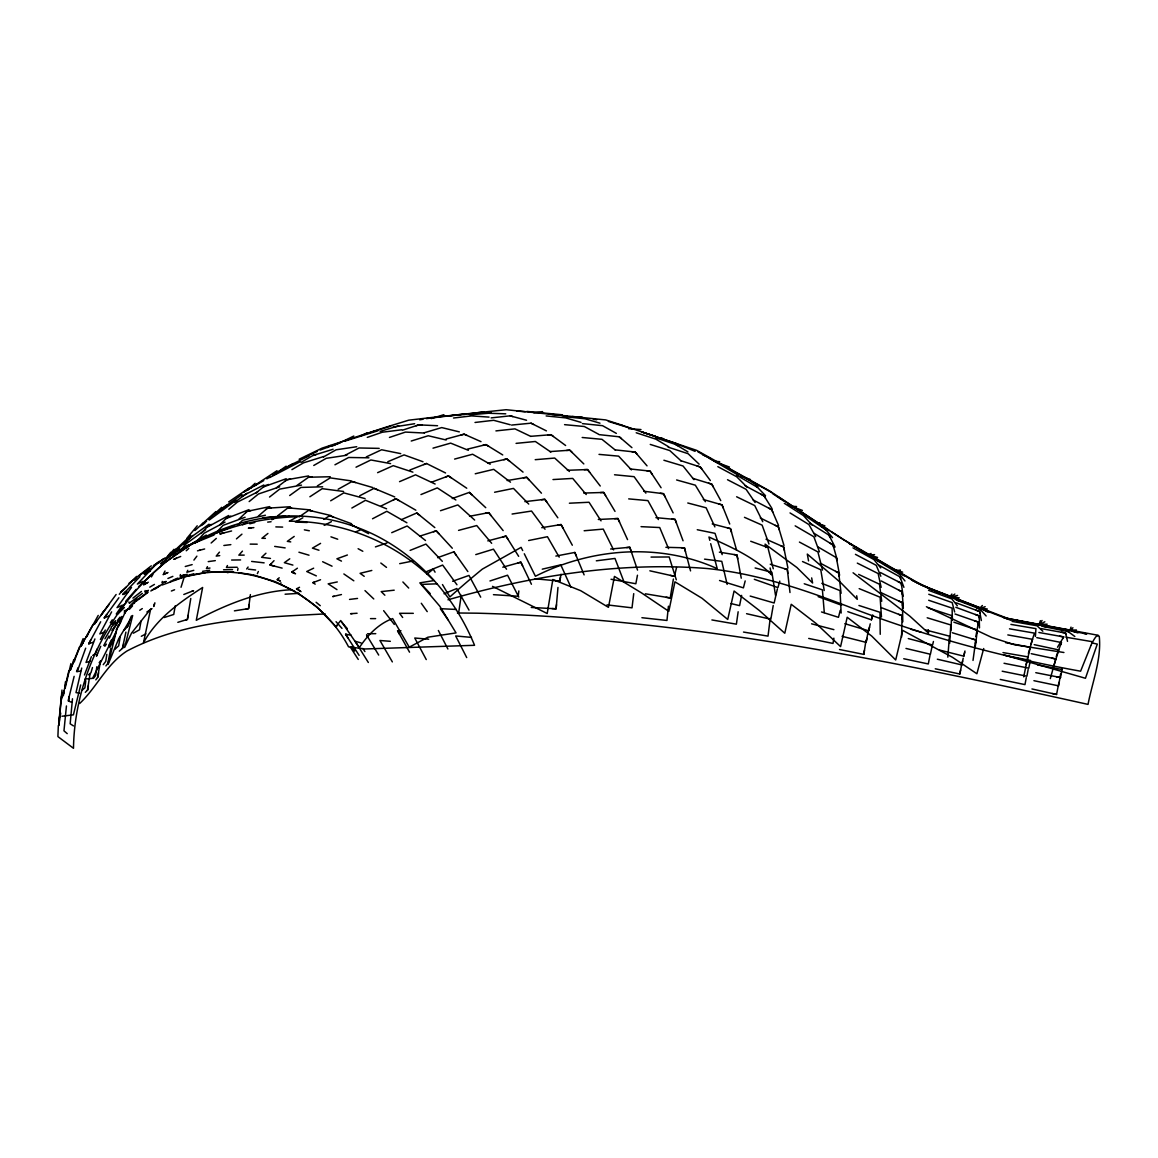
<?xml version="1.0" encoding="UTF-8"?>
<svg xmlns="http://www.w3.org/2000/svg" width="1158" height="1158" viewBox="0 0 1158 1158"><rect width="100%" height="100%" fill="white"/><g stroke="black" fill="none" stroke-linecap="round" stroke-linejoin="round"><path stroke-width="1.5" d="M58.971 722.563L59.376 716.889M58.971 721.289L61.417 696.016M901.561 637.132L902.096 615.651L881.122 607.574M59.666 716.628L61.982 690.052M901.995 619.226L902.096 615.651L898.622 614.319M187.278 574.325L180.344 575.96M58.334 725.516L57.9 736.589L73.49 748.285C75.125 632.456 169.111 518.277 289.022 515.918M180.33 576.25L180.402 574.571M950.892 630.864L951.659 615.578L928.108 607.849M949.661 643.37L950.79 624.973L927.196 617.779M1035.382 636.466L1035.947 628.635L1010.905 624.394M947.809 657.151L949.459 636.162L925.734 629.995M557.968 587.439L556.115 608.79L551.99 608.572M556.477 604.664L556.115 608.79L531.276 607.458M72.476 698.781L70.16 723.779L73.475 725.921M64.891 687.172L65.427 681.801M67.222 733.636L63.965 730.843L66.44 705.96M668.427 606.199L666.965 620.456L641.908 617.706M518.827 590.942L518.248 596.254L493.453 594.676M59.405 719.552L58.754 725.574L60.694 713.082M633.73 593.649L632.022 607.834L606.98 604.867M770.215 618.343L768.029 636.118L743.508 632.065M85.779 680.745L84.881 687.866L82.319 690.067M975.108 647.988L977.366 630.169L953.888 622.179M976.976 633.151L977.366 630.169L973.473 628.852M88.399 685.724L87.849 689.864L85.316 692.325M250.403 594.59L248.55 608.601L246.205 608.978M96.838 666.747L95.607 675.621L93.378 678.443M973.01 660.422L975.832 639.969L952.267 632.731M90.078 673.855L87.429 690.269M249.115 604.534L248.55 608.601L234.408 610.859M738.153 611.771L736.387 624.176L711.895 619.95M975.354 643.385L975.832 639.969L971.924 638.782M458.669 612.915L461.217 595.241M98.575 672.841L97.967 676.967L95.81 679.862M106.825 654.357L105.74 661.421L103.236 664.678M100.181 662.781L97.605 677.444M839.507 649.508L863.81 654.386L866.01 640.273M63.487 695.234L64.037 691.673L61.258 699.968M863.81 654.386L864.461 650.289M190.781 598.498L187.393 619.443L185.816 619.921M108.982 658.67L108.302 662.767L105.899 665.937M1060.569 674.043L1058.615 685.854L1033.92 680.687M188.074 615.39L187.393 619.443L177.825 622.324M833.89 638.159L833.007 643.443L808.718 638.434M666.082 597.253L670.207 597.948L673.391 579.043M120.157 637.074L118.666 645.846L114.874 649.32M560.964 574.267L559.806 581.099L555.695 580.723M175.249 605.764L173.743 614.449L164.219 617.518M560.486 577.147L559.806 581.099L535.083 578.797M110.748 648.668L107.897 663.302M773.226 605.518L770.837 619.255L746.563 613.697M123.718 643.805L122.98 647.872L119.288 651.158M141.03 621.079L139.467 629.807L133.315 633.209M1035.788 672.682L1060.54 677.531L1062.089 668.875M237.622 570.431L237.998 568.375M975.847 636.553L978.496 622.135L955.032 613.986M1028.174 669.454L1026.914 676.214L1002.191 671.22M125.918 632.123L122.372 648.422M978.047 624.538L978.496 622.135L974.602 620.775M842.054 636.321L866.126 642.357L868.37 630.43M1026.277 677.618L1024.975 684.61L1000.28 679.442M866.126 642.357L866.879 638.391M637.465 575.222L635.843 583.748L611.033 579.261M930.019 655.196L928.311 663.954L903.747 658.743M741.612 595.386L739.586 605.634L730.93 603.55M1031.937 688.952L1056.559 694.453L1058.962 682.308M935.259 668.774L959.808 674.014L961.893 663.548M959.808 674.014L960.619 669.946M1030.186 661.218L1028.796 668.152L1004.044 663.273M1023.715 676.851L1027.841 656.861L1003.002 652.591M937.329 659.206L961.791 664.909L963.21 658.178M932.219 645.788L930.41 654.256L905.99 648.437M961.791 664.909L962.616 660.986M939.456 650.014L963.803 656.181L964.961 650.984M963.803 656.181L964.643 652.432M844.833 623.684L868.674 630.792L870.251 623.829M868.674 630.792L869.542 627.028M777.365 589.002L774.152 603L750.181 596.066M81.726 668.05L75.994 692.614L79.584 693.077M670.395 575.381L674.477 576.293L676.533 567.55M933.435 641.503L932.595 644.977L908.306 638.565M69.133 696.769L68.713 701.082M80.698 684.943L73.417 714.833L61.939 716.252M70.927 663.577L65.138 688.33M74.141 676.344L68.148 700.836L71.535 702.298M1026.147 664.518L1030.388 647.293L1005.622 642.661M63.676 691.196L62.691 695.365M840.23 610.367L838.479 617.315L821.514 611.974M68.858 670.815L62.85 695.871M71.955 666.574L73.736 659.597M745.187 580.911L743.422 587.859L719.538 580.491M983.707 648.523L976.889 673.753L952.527 657.353L902.719 630.401L895.699 659.988L871.699 636.06L847.193 617.257L840.578 646.613L816.216 623.569L791.218 604.288L784.791 633.252L759.431 610.57L734.085 591.014L727.745 619.443L702.023 598.266L674.94 581.823L668.803 611.323L641.59 592.939L614.449 576.423L608.442 607.328L580.723 590.71L552.844 579.492L547.213 613.508L492.526 586.368M847.815 611.67L871.395 619.819L872.727 614.941M871.395 619.819L872.35 616.302M1050.306 678.602L1055.806 658.974L1031.228 653.677M779.797 581.113L777.93 587.613L754.307 579.304M88.486 674.839L90.961 672.711L92.466 667.544M1028.362 653.43L1032.603 639.346L1007.822 634.917M111.443 639.983L108.664 645.846M113.629 639.853L109.807 647.568M181.024 587.28L184.122 577.364M1053.462 666.907L1058.788 649.928L1034.21 644.644M1070.064 630.126L1071.02 627.115M118.362 625.175L111.964 644.427M129.262 622.179L128.002 626.073L124.036 630.256M1030.982 643.891L1034.47 633.136L1009.501 628.823M153.681 606.503L154.521 603.94M153.811 606.141L154.882 602.811M1038.885 625.19L1040.362 620.688M131.332 616.042L127.337 626.768M1056.27 656.47L1061.437 642.545L1036.772 637.638M1060.583 644.847L1061.437 642.545M94.913 638.941L86.039 662.448L90.237 661.319M84.476 674.969L91.395 656.702M78.064 667.732L76.558 671.626L80.582 671.133M85.678 648.176L77.224 671.539M83.144 638.608L73.88 662.043L74.691 660.784M71.637 666.386L70.624 669.816M79.54 646.888L70.175 670.192M82.71 643.66L84.737 638.651M97.156 648.943L95.072 653.894L92.741 655.414M97.533 653.604L96.447 656.152L100.746 646.294M108.895 636.031L103.771 645.513M119.607 621.325L121.793 616.49M109.359 638.159L114.497 626.796M1090.836 645.73L1080.602 671.191C1004.84 657.628 930.323 637.624 858.281 610.498C809.587 591.434 759.822 573.919 707.495 568.549C619.921 561.456 532.072 575.787 448.001 599.801M143.91 584.356L148.296 582.242M120.722 621.875L116.162 629.894M145.242 581.475L143.65 584.935L147.24 582.836M257.365 573.644L258.364 571.487M125.73 611.221L118.536 626.319M280.366 584.153L280.989 582.821M187.784 570.315L186.872 572.255L193.806 570.329M100.399 639.448L105.306 630.039M207.441 566.653L206.428 568.564L209.989 568.042M111.617 611.858L99.834 633.918L104.553 632.022M90.7 640.128L88.732 643.79L93.364 642.14M100.674 621.774L88.732 643.79L89.499 643.515M163.727 573.413L165.015 571.024M227.446 565.524L226.403 567.434L237.202 567.246M98.227 615.405L86.112 637.421L87.661 634.989M82.768 642.835L80.742 646.497L81.842 644.963M93.045 624.524L80.915 646.236M114.324 627.289L118.84 619.617M104.915 638.84L111.284 628.041M112.514 630.676L117.103 623.699M1057.515 647.235L1063.71 636.914L1059.584 636.176M151.351 576.945L152.943 574.325M1062.682 638.623L1063.71 636.914L1038.9 632.485M117.754 622.686L120.504 618.126M1039.363 624.886L1042.055 620.471M296.882 592.375L317.017 607.024L335.863 626.608L340.727 620.543L359.327 647.597C367.448 635.395 378.521 623.713 392.634 618.589L409.266 647.177L427.91 637.204L456.035 632.905L439.722 606.112L419.818 582.865L433.83 580.592C395.877 542.552 343 521.042 289.312 521.216L297.317 516.758C257.206 517.785 217.661 528.873 182.935 549.008L189.159 545.881L164.508 562.788L138.569 586.686M124.688 613.161L126.251 610.787M110.285 622.743L112.283 619.834M116.263 614.001L122.256 605.258M134.111 603.419L135.573 601.335M950.009 596.717L951.89 594.054M103.54 611.525L101.311 614.681L116.118 594.503M109.286 604.187L94.58 623.916M131.505 587.439L117.03 607.617L122.126 605.417M106.666 614.536L104.249 617.894L109.243 615.868M104.828 646.28L106.391 644.109M118.883 597.745L104.249 617.894L105.074 617.547M246.668 568.983L248.087 567.044M99.154 662.723L100.659 660.682M94.276 624.336L96.751 620.977M193.922 560.081L196.889 556.158M112.022 630.328L113.556 628.302M115.771 620.63L111.761 624.452M111.211 627.202L115.988 622.338M117.827 619.964L120.027 617.127M124.427 613.118L126.598 610.295M119.303 594.271L122.241 590.58M165.333 559.01L170.762 552.323M219.455 552.134L216.213 556.101L219.745 555.623M186.843 538.369L197.222 525.819M167.418 557.215L174.004 549.297M200.899 525.775L203.2 523.011M167.534 558.185L176.117 548.964M125.744 601.277L136.239 589.335M172.281 552.742L190.708 535.503M180.648 550.05L186.424 543.522L205.69 529.655M242.456 551.121L238.852 555.145L244.193 555.116M183.514 544.636L192.908 535.474M188.682 538.875L209.048 524.183M197.989 540.077L204.228 533.158L225.043 522.113M129.291 609.412L132.519 605.909M979.972 608.095L982.375 605.504M201.116 533.462L207.832 526.224L211.277 524.429M79.656 703.514C96.91 687.172 106.55 664.127 127.018 650.984C187.553 619.183 258.292 617.518 325.166 613.899M206.717 527.426L228.633 515.527M216.228 532.666L223.089 525.356L245.105 517.25M154.246 566.219L137.353 584.081L143.027 581.345M274.026 560.675L269.973 564.959L274.012 566.016M270.654 564.25L269.973 564.959L282.132 568.115M125.701 591.492L122.878 594.459L128.191 592.158M139.973 576.641L122.878 594.459L123.747 594.068M121.778 591.724L136.586 576.409M219.745 524.936L227.142 517.38L230.775 516.077M122.734 605.967L126.512 602.117M225.911 518.639L249.042 509.621M129.464 606.401L137.049 598.729M118.058 613.827L124.413 607.443M124.398 612.379L127.669 609.224M237.52 525.312L242.63 520.217L265.399 515.238M124.731 612.162L133.619 603.304M1069.746 630.878L1072.945 627.766M238.924 519.146L247.117 511.358L250.881 510.562M172.585 553.886L187.48 539.773M245.757 512.647L247.117 511.358L269.814 506.611M265.935 553.235L261.621 557.302L270.465 558.446M279.208 577.77L277.109 579.738L279.686 580.809M277.457 579.42L280.439 581.113M170.356 581.692L171.21 580.896M215.88 511.575L194.935 530.523M247.566 490.254L255.122 483.277M202.071 525.11L206.631 521.143M208.686 519.276L221.743 507.305M186.25 550.759L188.783 548.443M211.132 543.015L216.3 538.412M121.011 591.68L126.222 587.106M134.038 580.245L136.644 577.958M139.25 575.671L149.093 568.549M258.335 516.106L267.44 508.188L271.233 507.942M265.92 509.491L267.44 508.188L290.34 506.726M236.449 538.861L241.935 534.156M203.417 523.981L204.763 522.866M209.178 520.087L236.189 500.213M228.806 509.274L237.448 502.065L257.669 491.918M214.795 514.528L226.461 505.25M221.945 508.579L242.094 494.567M426.984 574.223L433.222 569.07L435.075 572.168M234.64 502.326L247.03 493.236M242.196 496.116L263.807 484.985M249.158 501.573L258.422 493.988L279.671 486.823M267.918 533.447L261.925 538.296L265.399 538.354M255.498 493.351L265.124 485.607L268.627 484.464M179.374 548.66L160.426 563.816L166.955 560.414M263.532 486.896L286.229 478.717M147.471 571.444L144.301 573.963L150.468 570.923M163.466 558.865L144.301 573.963L145.315 573.456M129.001 583.299L151.307 565.842M153.638 565.77L159.182 561.427M269.539 497.043L279.657 489.125L301.471 485.115M132.924 598.093L141.435 591.449M147.992 591.955L138.41 599.135M277.775 515.701L287.98 507.826L291.7 508.174M129.435 603.086L142.391 593.417M276.458 487.735L286.923 479.73L290.513 479.094M136.051 601.291L147.717 592.563M285.186 481.062L286.923 479.73L308.621 475.924M951.022 596.935L954.843 594.04M153.913 589.35L162.511 584.182M155.606 588.669L158.27 586.715M289.674 495.537L300.877 487.431L322.662 486.809M289.761 558.793L284.361 562.687L292.902 565.09M294.204 536.429L287.329 541.351L290.73 541.901M327.439 447.509L330.247 445.526M297.056 485.361L308.593 477.226L312.197 477.139M297.403 568.202L291.744 572.124L295.536 573.775M286.185 466.182L272.883 475.402L277.529 472.754M150.815 590.985L155.91 587.844M292.67 571.473L291.744 572.124L295.001 573.528M299.01 516.975L308.766 510.258L330.768 515.513M277.037 470.698L254.355 485.651M228.647 501.935L249.216 487.909M152.06 590.117L160.079 585.441M153.435 565.654L165.015 557.939M146.892 612.003L151.988 608.63M309.881 496.768L322.199 488.676L343.593 491.47M139.742 610.252L142.304 608.587M323.849 519.377L329.712 515.672L351.525 523.706M317.364 485.911L330.218 477.878L351.207 480.888M330.667 500.792L343.81 492.874L365.06 498.62M206.298 535.068L185.656 547.242L192.691 543.609M291.917 469.627L303.526 462.824L323.849 456.484M171.5 554.812L168.055 556.824L175.09 553.249M149.787 587.149L154.434 584.414M147.674 590.71L145.228 591.854M320.578 543.377L312.443 548.139L318.957 550.238M269.742 477.545L300.226 461.695M188.87 544.709L168.055 556.824L169.213 556.231M148.369 590.319L145.257 592.129L145.068 590.537M251.474 487.489L243.817 491.933L263.734 480.599M254.528 485.723L257.583 483.943M301.123 462.36L312.993 455.47L333.099 449.246M288.255 466.182L309.229 455.803M278.673 471.697L293.321 463.547M313.76 465.473L326.252 458.322L346.893 455.224M302.875 517.785L295.362 522.055L307.174 522.49M266.803 478.862L269.872 477.11M248.145 489.168L251.243 487.417M323.473 456.961L336.153 449.782L356.736 446.727M271.869 519.739L274.663 518.162M351.858 508.029L365.523 500.285L386.584 508.811M338.15 489.241L352.032 481.511L372.702 487.532M1039.305 624.799L1044.82 621.774M231.586 530.972L220.049 533.881L221.178 533.273M242.644 524.835L246.755 522.62M334.952 464.792L348.645 457.482L368.91 457.815M141.305 636.292L145.894 633.875M345.113 455.282L359.038 447.972L379.187 448.378M372.529 518.77L386.83 511.286L406.892 522.779M359.718 495.783L374.063 488.329L394.777 496.97M335.863 626.608L336.906 626.073M299.531 587.28L296.434 588.886L300.009 591.043M219.34 531.102L212.377 534.692L234.394 525.631M296.94 588.626L301.051 591.651M194.703 542.798L193.516 543.406L214.042 535.025M324.182 525.385L331.42 521.665M200.609 539.787L193.516 543.406L197.178 541.901M360.645 436.074L367.043 432.831M393.416 499.923L395.862 498.722L415.838 510.2M124.21 610.932L125.672 610.223M381.141 505.93L395.862 498.722L399.177 500.632M337.152 444.136L353.812 436.03M356.027 467.195L370.878 459.972L390.593 463.605M299.126 459.234L322.112 448.117L385.686 427.273L408.731 420.18L432.079 417.459L506.147 409.715L605.721 419.92L622.049 425.16M313.659 568.173L306.74 571.516L316.337 575.888M366.261 456.918L381.59 449.767L400.74 453.632M868.109 554.827L871.062 553.452M305.205 457.005L317.205 451.446M377.609 472.667L393.228 465.661L412.899 472.146M401.392 519.653L416.793 512.965L434.815 527.585M391.722 532.68L407.153 525.993L425.493 540.511M399.539 481.656L415.548 474.823L435.133 484.03M172.86 580.201L177.825 578.088M167.896 578.479L172.86 576.38M166.159 581.417L162.308 582.778M165.637 581.649L162.308 583.039L162.294 581.403M166.897 572.993L163.075 574.6L168.011 572.544M387.8 461.709L404.07 454.906L422.974 461.738M173.859 559.271L176.378 558.243M444.064 593.764L456.788 588.525L469.004 610.121M174.236 559.126L180.706 556.462M420.962 494.567L437.29 487.88L455.861 499.995M355.492 531.942L359.964 530.132M426.824 571.473L442.646 565.075L456.947 584.761M410.12 550.383L425.927 544.072L442.342 561.355M191.939 591.304L193.545 590.667L183.804 594.488M409.845 470.047L426.491 463.504L445.569 472.971M423.727 464.59L426.491 463.504M171.37 591.014L174.583 589.769M315.193 584.139L312.877 582.662L320.534 579.738M312.877 582.662L314.151 582.184M320.201 450.057L341.378 442.153M431.5 482.206L448.45 475.924L451.475 477.964M445.627 476.966L448.45 475.924L466.746 488.227M162.496 584.891L182.674 577.466M347.4 555L336.906 558.793L341.465 561.109M437.623 557.664L453.849 551.83L467.861 571.589M452.242 498.519L469.352 492.396L472.073 494.929M452.633 581.244L468.976 575.439L480.7 597.166M980.667 608.268L985.183 606.691M367.289 437.391L382.285 432.224L401.696 429.792M392.953 427.099L414.665 423.712M375.424 546.894L386.96 543.001M344.519 441.256L377.971 430.747M380.142 431.384L398.685 425.826M389.45 437.435L405.459 432.079L424.277 433.034M440.503 510.707L457.859 504.917L474.65 520.058M369.72 432.672L390.825 426.086M416.098 425.753L418.805 424.87L437.565 425.724M489.964 580.969L507.566 575.208L518.784 597.079M402.492 430.168L418.805 424.87L421.917 425.015M433.526 531.725L436.291 530.842L452.3 548.241M419.616 536.197L436.291 530.842L438.94 533.722M330.942 446.351L335.646 444.875M312.993 455.47L316.337 454.443M411.235 441.024L428.243 435.755L446.177 439.997M431.254 418.574L443.89 414.665M475.764 554.61L493.453 549.167L506.524 569.215M372.181 431.862L375.279 430.921M424.306 432.745L441.719 427.577L459.321 431.876M433.005 448.16L450.65 443.123L468.339 450.303M188.508 575.251L193.704 573.789M174.511 580.057C238.823 556.39 316.713 585.962 348.544 646.815L364.973 648.972L474.548 645.296C454.964 597.398 418.993 556.014 371.95 533.621A231.918 207.716 -77.3 0 0 289.022 515.961M181.676 575.873L184.354 575.121M502.804 567.203L520.854 562.18L522.605 565.842M517.858 563.005L520.854 562.18L531.435 584.254M185.266 566.494L192.156 564.612M1097.191 635.67L1099.26 636.278C1101.62 659.278 1092.312 682.004 1088.028 704.397C886.941 659.64 683.756 618.633 477.139 613.19L457.424 612.987M446.004 439.056L464.126 434.178L466.92 435.408M461.116 434.988L464.126 434.178L481.004 441.647M454.602 459.075L472.594 454.24L490.196 464.228M458.554 530.393L476.734 525.558L491.672 543.319M197.497 550.832L200.117 550.137M487.808 540.887L505.988 536.111L508.087 539.469M199.567 550.282L204.648 548.964M502.977 536.907L505.988 536.111L518.654 556.332M85.07 679.08L92.582 678.342L116.205 631.631L108.099 664.446L118.738 638.68L132.678 615.491L124.601 647.496L131.549 633.093L150.67 609.007L143.476 642.82C156.779 618.343 179.794 602.218 202.636 587.482L196.281 620.297C225.593 604.794 258.104 591.231 291.613 589.74M249.795 523.792L254.746 522.533M220.049 533.881L223.87 532.912M467.383 449.174L485.926 444.614L488.719 446.322M482.857 445.367L485.926 444.614L502.731 454.949M371.819 570.46L360.095 573.326L364.22 576.322M475.243 473.781L493.699 469.337L510.475 482.177M950.602 597.108L957.594 595.444M542.262 569.171L560.776 564.843L570.807 587.034M341.451 594.546L332.722 596.587L334.17 596.254M488.054 463.186L506.9 458.973L509.578 461.145M503.773 459.668L506.9 458.973L523.04 472.117M337.296 581.938L328.177 583.849L336.964 589.625M494.596 492.251L513.486 488.401L528.728 504.063M528.641 540.525L547.444 536.719L559.198 557.128M399.698 563.656L413.059 560.979M184.354 576.843L205.313 572.674M227.33 572.66L232.599 571.632M555.854 556.072L574.831 552.438L576.38 556.144M469.526 516.28L488.676 512.647L491.079 515.628M485.491 513.255L488.676 512.647L503.151 530.61M419.732 419.833L423.032 419.225M426.332 418.617L466.848 413.696M507.103 480.556L526.687 477.284L529.148 479.919M523.445 477.82L526.687 477.284L541.452 493.192M541.756 527.686L561.051 524.56L562.933 527.961M557.852 525.066L561.051 524.56L572.313 545.215M512.082 514.036L531.536 511.054L545.042 529.235M895.148 570.836L900.388 570.04M202.563 571.328L209.699 570.286M533.809 412.813L542.566 411.597M208.223 561.616L215.316 560.631M468.382 413.942L483.87 411.843M596.327 560.819L614.985 558.446L623.655 580.969M349.542 599.424L357.533 598.44M223.87 545.49L230.833 544.636M453.516 418.024L471.538 415.896L489.052 417.112M524.892 501.646L544.868 499.315L547.025 502.369M475.026 422.467L493.655 420.296L510.244 424.754M541.553 499.691L544.868 499.315L557.838 517.8M485.448 413.145L505.742 413.826M248.362 528.222L250.996 527.932M470.032 414.81L491.368 413.001M491.137 417.893L510.128 415.838L526.543 420.253M267.686 522.113L271.073 521.737M248.753 528.178L253.848 527.628M394.198 590.189L381.214 591.608L384.861 595.226M495.928 430.906L514.977 428.865L530.856 436.45M463.634 414.492L466.66 414.173L448.349 415.968M511.575 425.073L531.015 423.177L533.577 424.45M516.077 443.369L535.358 441.488L550.846 452.069M610.671 549.008L629.793 547.285L631.096 551.049M626.623 547.56L629.793 547.285L637.537 570.098M584.153 530.755L603.246 529.105L613.595 549.891M535.213 459.683L554.696 458.061L569.432 471.494M531.16 436.291L550.947 434.699L553.379 436.479M547.662 434.959L550.947 434.699L565.625 445.497M357.084 613.248L350.57 613.726L352.191 613.61M549.978 451.577L569.823 450.216L572.153 452.474M262.548 517.771L285.49 516.193M566.537 450.433L569.823 450.216L583.82 463.924M868.442 555.015L874.565 554.639M285.1 594.213L298.981 593.345M552.988 479.557L572.718 478.413L586.223 494.538M816.781 523.011L819.821 522.851M569.389 503.209L589.031 502.254L601.031 520.868M598.31 519.464L617.894 518.538L619.516 522.012M1065.678 629.778L1069.746 630.227M614.652 518.683L617.894 518.538L627.549 539.614M1068.429 630.285L1076.419 629.981M567.377 470.293L587.526 469.555L589.654 472.261M207.065 572.327L233.641 571.98M436.884 583.835L421.555 584.399L430.211 593.62M584.182 469.67L587.526 469.555L600.235 485.998M583.719 493.062L603.694 492.454L605.591 495.581M600.38 492.555L603.694 492.454L615.014 511.387M308.593 477.226L330.276 476.749M223.537 569.765L232.526 569.577M1047.194 624.191L1037.988 624.379L1013.25 619.646M367.477 633.773L375.757 633.658M231.629 560.038L240.589 559.936M651.042 557.085L669.179 556.969L676.301 579.811M400.929 630.705L397.585 630.719L399.553 634.294M399.799 630.719L397.585 630.719L409.541 652.171M370.502 618.618L375.626 618.618M413.305 613.335L399.582 613.306L402.666 617.475M250.171 544.115L257.206 544.188M665.893 547.314L684.45 547.806L685.493 551.613M681.382 547.72L684.45 547.806L690.544 570.894M275.836 526.89L282.668 527.093M791.45 506.307L796.559 506.524M641.054 526.658L659.713 527.541L668.557 548.646M456.209 609.441L440.344 608.688L448.103 619.877M657.787 437.97L662.666 438.26M572.081 416.533L582.257 417.169M714.515 461.318L719.683 461.68M562.368 414.796L526.89 411.423M628.548 428.663L640.982 429.56M516.83 411.076L525.254 411.741M390.333 641.315L379.94 640.49L392.345 661.898M428.692 639.202L414.752 638.015L426.26 659.582M599.019 454.385L618.618 456.136L631.443 469.887M628.693 498.881L647.93 500.618L658.366 519.58M582.184 437.492L601.957 439.316L615.434 450.158M655.92 517.655L675.085 519.421L676.431 522.938M471.494 637.392L455.673 635.959L466.703 657.585M564.568 424.653L584.312 426.506L598.585 434.236M287.98 507.826L310.373 509.911M671.915 519.117L675.085 519.421L683.061 540.786M546.142 415.939L565.726 417.893L581.026 422.381M614.536 474.766L634.092 476.676L645.875 493.134M565.003 416.692L585.022 418.776L599.974 423.191M582.387 423.611L602.551 425.681L616.346 433.381M630.241 468.976L650.043 471.103L651.896 473.854M599.048 434.626L619.284 436.812L621.383 438.607M615.13 449.869L635.163 452.04L637.132 454.312M631.834 451.678L635.163 452.04L647.033 465.863M646.772 470.741L650.043 471.103L661.088 487.75M551.917 414.492L556.955 415.056M561.977 415.635L567 416.2M248.463 569.186L255.614 569.997M251.633 561.427L264.125 562.86M643.805 491.253L663.52 493.699L665.126 496.854M660.248 493.279L663.52 493.699L673.116 512.878M704.556 559.155L721.781 561.355L727.166 584.399M980.117 608.037L978.684 607.834L987.296 609.007M593.287 419.297L596.631 419.761M608.355 421.411L632.355 428.836M274.678 546.402L285.143 547.908M238.91 572.747L251.243 574.542M959.273 597.919L950.197 596.544L928.586 588.076M1063.927 652.504L1014.524 644.76L991.61 637.378L926.4 606.72M719.379 552.163L736.995 555.029L737.733 558.851M734.085 554.552L736.995 555.029L741.25 578.189M1083.83 633.455L1086.87 633.947L1078.388 632.369M645.339 593.793L670.207 597.948M1066.026 637.218L1091.82 641.619M1012.135 621.412L1037.032 625.769L1042.822 631.24M351.192 635.235L345.605 634.251L347.834 637.769M1042.084 626.232L1068.226 631.66M1040.724 628.519L1065.534 633.006L1065.867 634.381M1061.423 632.254L1065.534 633.006L1067.517 641.358M346.517 634.41L345.605 634.251L359.11 655.37M1012.932 619.863L1037.713 624.408L1046.904 627.26M304.351 529.843L309.316 530.769M1063.739 629.084L1069.514 630.343M1043.054 625.262L1067.85 629.836L1077.91 632.89M1098.392 635.337L1007.981 618.517L922.159 585.34L843.328 539.556L769.636 490.949L696.653 450.361L621.672 425.116M1052.911 627.636L1056.313 628.258M1059.7 628.895L1063.102 629.532M1071.584 631.11L1074.986 631.747M1037.539 664.909L1062.335 669.57M1056.429 676.721L1060.54 677.531M1005.824 655.558L1030.562 660.48M697.261 529.727L715.022 533.346L722.172 554.639M1051.725 658.091L1055.806 658.974M1092.197 642.965L1097.292 644.094L1085.451 678.27L1004.247 654.979M1026.35 622.526L1003.407 617.388L1008.097 619.197M649.855 570.807L674.477 576.293M1052.463 693.541L1056.559 694.453M308.766 510.258L312.414 511.141M891.732 568.694L902.647 572.153M894.106 570.069L895.51 570.431M712.228 523.923L730.495 528.656L731.523 532.188M755.117 567.97L771.923 572.341L775.513 595.371M687.78 502.992L706.148 507.812L714.862 526.89M811.584 623.815L833.89 629.648M727.47 527.86L730.495 528.656L736.56 550.05M510.128 415.838L512.849 416.576M676.619 479.962L695.336 485.188L705.381 501.704M361.079 642.936L355.159 641.271L368.331 662.492M703.282 499.503L722.013 504.874L723.316 508.029M910.666 629.185L921.015 632.181M718.915 503.976L722.013 504.874L729.728 524.009M352.032 481.511L355.463 482.524M298.938 552.221L309.012 555.203M663.896 460.247L683.032 465.979L693.96 479.658M868.399 554.668L877.561 557.432M692.629 478.312L711.779 484.16L713.285 486.881M708.609 483.19L711.779 484.16L720.768 500.618M253.009 574.788L275.416 581.736L295.348 591.622M770.258 564.236L787.353 569.548L787.816 573.355M650.26 444.426L669.758 450.549L681.497 461.26M784.531 568.665L787.353 569.548L789.988 592.52M641.474 431.804L655.442 436.305M636.205 432.774L655.862 439.143L668.702 446.814M697.044 465.936L700.301 466.992L701.965 469.222M680.643 460.638L700.301 466.992L710.317 480.512M858.947 605.475L879.993 612.307L880.225 634.309M664.837 439.707L642.241 432.137M668.166 447.162L688.113 453.704L699.128 464.17M675.997 443.398L659.235 437.854M655.385 437.724L675.49 444.397L687.924 451.895M928.687 600.278L952.093 608.124L952.412 620.297M804.245 583.762L822.412 589.856L824.293 612.568M816.926 523.126L824.901 525.848M330.942 536.834L337.716 539.223M928.774 594.271L952.165 602.594L954.641 611.96M740.946 476.141L750.485 479.557M718.785 463.214L729.453 467.036M750.717 541.264L767.899 547.546L773.269 568.781M928.513 590.305L951.862 598.918L957.362 605.808M955.828 607.299L979.234 615.926L979.48 627.926M975.354 614.493L979.234 615.926L979.277 617.923M818.141 596.631L841.591 605.258M956.219 602.855L979.639 611.525L981.362 620.543M975.745 610.078L979.639 611.525L979.914 613.031M791.971 506.538L802.393 510.417M329.712 515.672L333.33 517.018M956.276 599.931L979.682 608.804L986.153 615.969M975.789 607.328L980.754 609.991M927.934 588.061L951.21 596.949L959.417 601.364M955.943 598.614L979.364 607.632L987.962 612.148M979.465 608.153L1011.209 620.413M955.234 598.758L977.005 607.197M674.636 443.036L695.133 451.345M821.804 583.314L840.057 590.638L841.142 613.045M859.178 588.64L880.123 597.224L881.47 617.011M374.063 488.329L377.494 489.762M766.046 539.208L783.662 546.967L784.4 550.441M744.464 517.322L762.123 525.139L768.97 544.028M780.753 545.664L783.662 546.967L787.932 568.086M940.035 593.258L911.505 579.984M802.508 561.529L820.776 569.75L824.221 590.522M702.834 454.877L710.534 458.394M898.955 601.103L902.429 602.739L902.791 621.832M858.599 574.368L879.487 584.24L881.716 601.234M881.542 592.882L902.429 602.739L902.473 605.923M322.633 561.717L332.057 566.19M736.618 496.768L754.726 505.568L762.746 521.693M911.766 579.984L931.683 589.712L917.122 582.981L895.583 570.315M760.314 517.988L778.408 526.876L779.348 529.944M775.411 525.385L778.408 526.876L783.995 545.519M857.311 563.121L878.155 573.557L881.137 587.338M531.015 423.177L546.417 430.892M880.413 572.515L901.286 583.256L903.153 596.254M897.826 581.475L901.286 583.256L901.59 585.427M368.606 533.635L350.483 524.313L353.986 526.123M727.528 479.73L746.07 489.313L755.103 502.471M898.666 590.073L902.14 591.883L903.327 608.109M753.134 499.952L771.735 509.708L772.893 512.314M881.224 580.94L902.14 591.883L902.314 594.59M768.651 508.072L771.735 509.708L778.567 525.515M979.364 607.632L980.783 608.384M855.429 554.335L876.244 565.336L880.833 576.221M820.269 563.164L838.739 572.978L839.13 576.351M799.425 542.074L817.91 551.932L822.513 570.098M835.671 571.357L838.739 572.978L841.084 593.316M717.83 466.645L736.676 476.734L746.852 486.968M745.115 485.723L764.077 495.899L765.424 498.012M760.936 494.205L764.077 495.899L772.096 508.709M358.112 548.718L362.816 551.28M736.589 475.142L757.506 487.359M727.948 468.136L749.385 480.179M707.856 457.381L738.428 475.316M744.348 477.212L758.316 486.071M878.951 565.205L899.983 576.872L903.906 587.323M750.63 480.758L770.866 492.049M852.983 547.879L873.885 559.546L880.717 567.912M697.767 451.692L706.771 456.759M709.767 458.452L717.265 462.664M877.156 560.617L899.404 574.05M850.247 543.971L879.776 561.818M875.043 558.142L904.297 575.83M875.723 559.357L880.312 562.035M883.38 563.816L886.449 565.611M795.17 525.848L813.871 536.747L819.415 551.859M817.649 546.75L836.351 557.664L836.901 560.573M848.756 543.145L866.893 553.785M675.49 444.397L677.56 445.642M790.045 512.936L808.906 524.545L815.739 536.69M814.06 533.317L833.022 544.984L833.702 547.372M829.881 543.059L833.022 544.984L837.06 559.386M831.357 531.826L852.201 545.085M809.789 523.011L828.998 535.199L830.011 537.153M784.328 503.31L803.391 515.527L811.99 525.023M805.056 515.672L825.886 529.872M821.326 526.224L824.554 528.337L832.53 537.616M778.35 496.883L807.56 516.41M800.149 511.17L821.485 525.283M772.299 493.395L783.546 500.893M787.758 503.716L790.567 505.597M896.335 570.474L897.653 571.357M343.868 573.963L353.827 580.809M819.951 524.212L829.171 530.682M853.084 572.776L909.826 616.143L928.557 633.209L928.267 629.677M1066.909 630.705L1074.827 636.48M380.823 563.034L386.497 567.391M416.793 512.965L419.775 515.397M316.105 602.261L320.245 605.692M619.284 436.812L631.921 447.654M469.352 492.396L485.752 507.682M364.987 590.609L373.773 598.947M755.913 485.709L765.525 495.696M402.883 581.967L408.702 588.047M336.052 621.701L342.001 628.403M341.451 621.875L347.299 628.62M898.304 572.674L904.963 580.954M383.645 610.671L394.313 624.437M421.295 603.275L427.23 611.627M453.849 551.83L456.165 555.116M351.656 646.598L354.623 651.114M362.946 648.538L364.915 651.563M350.469 647.351L358.271 659.423M366.753 635.322L378.695 655.066M366.536 634.975L367.954 637.334M442.472 584.558L449.883 596.935A2082.185 1382.464 55.7 0 1 482.321 569.128L521.1 547.358L522.692 550.571M438.375 630.488L447.885 649.001M828.998 535.199L835.063 547.068M128.871 601.972L129.551 603.318M524.284 553.77L535.416 576.25C591.188 547.995 659.669 542.537 717.222 568.665L710.694 543.695M574.831 552.438L584.11 574.875M899.983 576.872L900.62 578.609M709.825 540.352L708.957 537.023C731.132 547.097 754.249 557.056 771.532 574.759L770.099 567.956M765.814 547.546L765.105 544.144L796.863 567.478L812.598 583.01L811.671 577.914M836.351 557.664L839.593 575.236M808.545 560.892L807.3 554.089L840.954 582.879L857.238 599.337L856.688 595.791M1090.981 645.18A81.306 7.773 -72.9 0 1 1097.234 635.51"/></g></svg>
